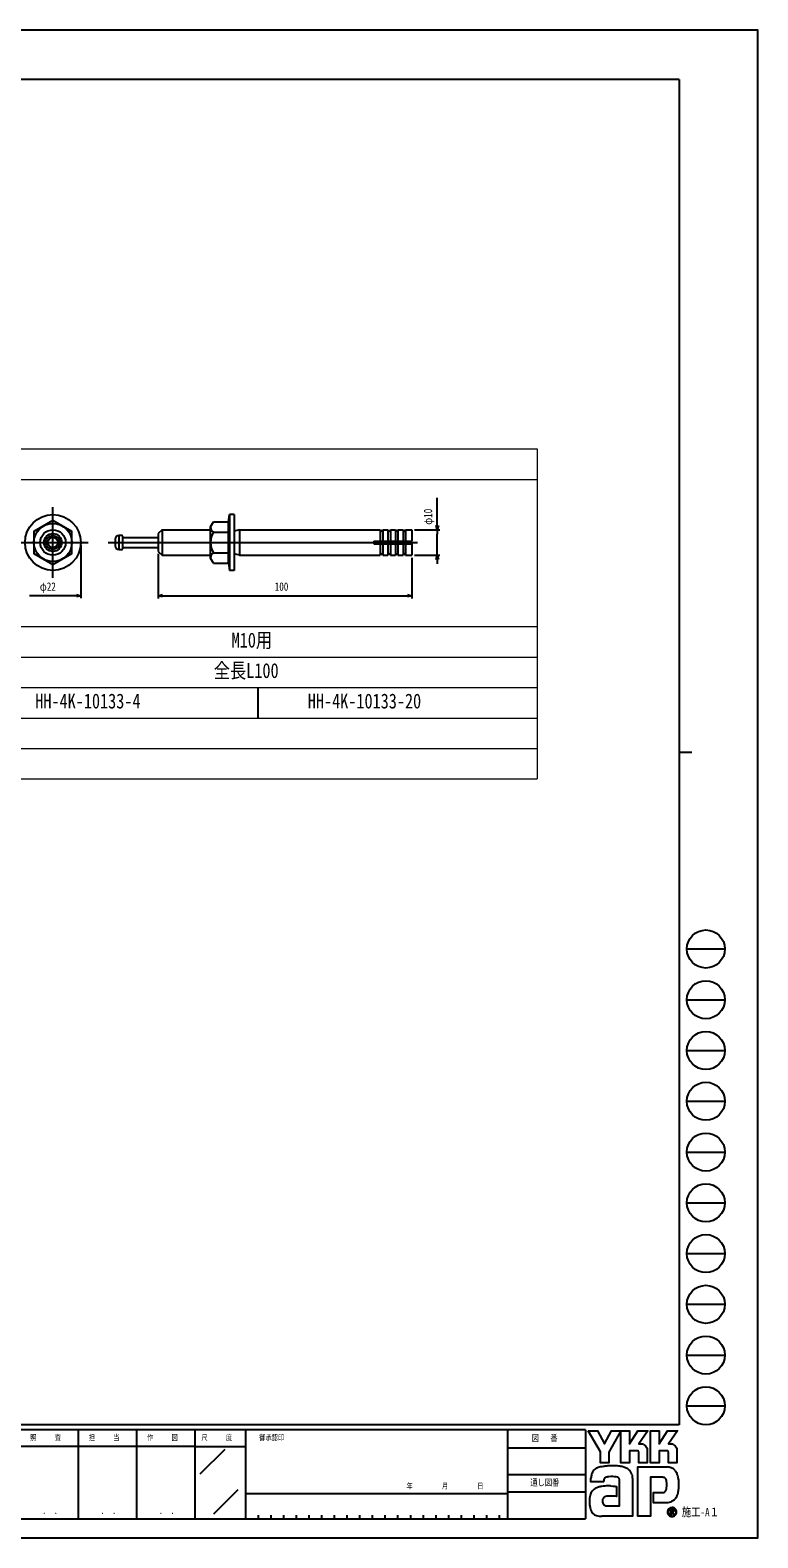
# Model space of a CAD drawing. Units: millimetres on the paper. Extents: x -420 to 420, y -297 to 297.
# Drawn here: x 134 to 420, y -297 to 297 of the extents above; entities that cross this region are included whole.
import ezdxf
from ezdxf.enums import TextEntityAlignment as Align

# ---------------------------------------------------------------- set-up
doc = ezdxf.new("R2010")
doc.units = ezdxf.units.MM
doc.layers.add('0-1_TABLE1', color=7, linetype='Continuous', lineweight=18)
for name, color, linetype in [('0-3_YKK_11', 7, 'Continuous'), ('0-4_YKK_12', 2, 'Continuous'), ('0-5_YKK_13', 4, 'Continuous'), ('0-6_YKK_D', 6, 'Continuous'), ('0-7_YKK_ZWAK', 7, 'Continuous')]:
    doc.layers.add(name, color=color, linetype=linetype)
doc.styles.add('ＭＳ ゴシック', font='')
doc.styles.get('ＭＳ ゴシック').set_extended_font_data('MS Gothic')

msp = doc.modelspace()

# ---------------------------------------------------------------- linework, layer by layer
at = {"layer": '0-1_TABLE1'}
for p, q in [((-390.498, 132), (333.502, 132)), ((333.502, 132), (333.502, 2)), ((-390.498, 120), (333.502, 120)), ((-390.498, 62), (333.502, 62)), ((-286.498, 50), (333.502, 50)), ((-390.498, 38), (333.502, 38)), ((-390.498, 26), (333.502, 26)), ((-390.498, 14), (333.502, 14)), ((-390.498, 2), (333.502, 2))]:
    msp.add_line(p, q, dxfattribs=at)
at = {"layer": '0-3_YKK_11'}
msp.add_line((223.502, 26), (223.502, 38), dxfattribs=at)
at = {"layer": '0-4_YKK_12'}
for p, q in [((142.608, 81.241), (142.608, 109.056)), ((128.7, 95.148), (156.515, 95.148)), ((164.409, 95.148), (286.357, 95.148))]:
    msp.add_line(p, q, dxfattribs=at)
at = {"layer": '0-5_YKK_13'}
for p, q in [((204.723, 101.261), (205.899, 103.299)), ((204.723, 89.035), (204.723, 101.261)), ((205.899, 103.299), (211.781, 103.299)), ((211.781, 103.299), (212.254, 106.148)), ((211.781, 86.998), (211.781, 103.299)), ((212.254, 106.148), (212.254, 84.148)), ((214.117, 106.148), (212.254, 106.148)), ((214.117, 106.148), (214.117, 84.148)), ((167.117, 96.398), (167.117, 93.898)), ((169.817, 97.898), (168.617, 97.898)), ((168.617, 97.898), (168.617, 92.398)), ((170.117, 92.698), (170.117, 97.598)), ((170.117, 97.148), (184.117, 97.148)), ((185.617, 100.148), (184.117, 98.648)), ((184.117, 98.648), (184.117, 91.648)), ((185.617, 100.148), (204.723, 100.148)), ((185.617, 100.148), (185.617, 90.148)), ((205.899, 99.224), (211.781, 99.224)), ((216.117, 100.148), (214.117, 99.648)), ((216.117, 100.148), (271.617, 100.148)), ((216.117, 100.148), (216.117, 90.148)), ((269.117, 95.648), (269.117, 94.648)), ((269.117, 95.648), (284.117, 95.648)), ((271.617, 100.148), (271.617, 95.648)), ((272.617, 100.148), (272.617, 95.648)), ((272.617, 100.148), (274.617, 100.148)), ((274.617, 100.148), (274.617, 95.648)), ((275.617, 100.148), (275.617, 95.648)), ((275.617, 100.148), (277.617, 100.148)), ((277.617, 100.148), (277.617, 95.648)), ((278.617, 100.148), (278.617, 95.648)), ((278.617, 100.148), (280.617, 100.148)), ((280.617, 100.148), (280.617, 95.648)), ((281.617, 100.148), (284.117, 100.148)), ((281.617, 100.148), (281.617, 95.648)), ((284.117, 100.148), (284.117, 95.648)), ((168.617, 92.398), (169.817, 92.398)), ((170.117, 93.148), (184.117, 93.148)), ((184.117, 91.648), (185.617, 90.148)), ((185.617, 90.148), (204.723, 90.148)), ((205.899, 91.073), (211.781, 91.073)), ((216.117, 90.148), (214.117, 90.648)), ((216.117, 90.148), (271.617, 90.148)), ((269.117, 94.648), (284.117, 94.648)), ((271.617, 94.648), (271.617, 90.148)), ((272.617, 94.648), (272.617, 90.148)), ((272.617, 90.148), (274.617, 90.148)), ((274.617, 94.648), (274.617, 90.148)), ((275.617, 94.648), (275.617, 90.148)), ((275.617, 90.148), (277.617, 90.148)), ((277.617, 94.648), (277.617, 90.148)), ((278.617, 94.648), (278.617, 90.148)), ((278.617, 90.148), (280.617, 90.148)), ((280.617, 94.648), (280.617, 90.148)), ((281.617, 94.648), (281.617, 90.148)), ((281.617, 90.148), (284.117, 90.148)), ((284.117, 94.648), (284.117, 90.148)), ((205.899, 86.998), (204.723, 89.035)), ((205.899, 86.998), (211.781, 86.998)), ((211.781, 86.998), (212.254, 84.148)), ((214.117, 84.148), (212.254, 84.148))]:
    msp.add_line(p, q, dxfattribs=at)
msp.add_lwpolyline([(142.608, 103.809), (135.108, 99.479), (135.108, 90.818), (142.608, 86.488), (150.108, 90.818), (150.108, 99.479)], close=True, dxfattribs=at)
for radius in [11, 7.5, 5, 3.5, 2.75, 2]:
    msp.add_circle((142.608, 95.148), radius, dxfattribs=at)
for centre, radius, start, end in [((207.076, 101.261), 2.353, 180, 239.99996), ((168.617, 96.398), 1.5, 90, 180), ((169.817, 97.598), 0.3, 0, 90), ((212.37, 95.148), 7.647, 147.79579, 212.20421), ((272.117, 100.148), 0.5, 180, 0), ((275.117, 100.148), 0.5, 180, 0), ((278.117, 100.148), 0.5, 180, 0), ((281.117, 100.148), 0.5, 180, 0), ((168.617, 93.898), 1.5, 180, 270), ((169.817, 92.698), 0.3, 270, 0), ((207.076, 89.035), 2.353, 120.00004, 180), ((272.117, 90.148), 0.5, 0, 180), ((275.117, 90.148), 0.5, 0, 180), ((278.117, 90.148), 0.5, 0, 180), ((281.117, 90.148), 0.5, 0, 180)]:
    msp.add_arc(centre, radius, start, end, dxfattribs=at)
at = {"layer": '0-6_YKK_D'}
for p, q in [((294.117, 100.148), (294.117, 112.728)), ((294.117, 101.848), (294.117, 103.548)), ((294.117, 100.148), (294.117, 101.848)), ((285.117, 100.148), (295.117, 100.148)), ((294.117, 100.148), (294.117, 98.448)), ((294.117, 91.848), (294.117, 98.448)), ((153.608, 94.148), (153.608, 73.15)), ((184.117, 90.648), (184.117, 73.148)), ((284.117, 89.148), (284.117, 73.148)), ((285.117, 90.148), (295.117, 90.148)), ((294.117, 90.148), (294.117, 91.848)), ((294.117, 90.148), (294.117, 88.448)), ((294.117, 88.448), (294.117, 86.748)), ((151.908, 74.15), (133.308, 74.15)), ((153.608, 74.15), (151.908, 74.15)), ((184.117, 74.148), (185.817, 74.148)), ((185.817, 74.148), (282.417, 74.148)), ((284.117, 74.148), (282.417, 74.148))]:
    msp.add_line(p, q, dxfattribs=at)
for points in [[(294.573, 101.848), (294.117, 100.148), (293.662, 101.848)], [(293.662, 88.448), (294.117, 90.148), (294.573, 88.448)], [(151.908, 74.606), (153.608, 74.15), (151.908, 73.695)], [(185.817, 73.693), (184.117, 74.148), (185.817, 74.604)], [(282.417, 74.604), (284.117, 74.148), (282.417, 73.693)]]:
    msp.add_lwpolyline(points, dxfattribs=at)
at = {"layer": '0-7_YKK_ZWAK'}
for p, q in [((389.502, 277.5), (-390.498, 277.5)), ((389.502, 277.5), (389.502, -252.5)), ((389.502, 12.5), (394.502, 12.5)), ((392.502, -65), (407.502, -65)), ((392.502, -85), (407.502, -85)), ((392.502, -105), (407.502, -105)), ((392.502, -125), (407.502, -125)), ((392.502, -145), (407.502, -145)), ((392.502, -165), (407.502, -165)), ((392.502, -185), (407.502, -185)), ((392.502, -205), (407.502, -205)), ((392.502, -225), (407.502, -225)), ((392.502, -245), (407.502, -245)), ((389.502, -252.5), (-390.498, -252.5)), ((152.502, -254.5), (152.502, -289.5)), ((175.502, -254.5), (175.502, -289.5)), ((198.502, -254.5), (198.502, -289.5)), ((218.502, -254.5), (198.502, -254.5)), ((321.752, -254.5), (218.502, -254.5)), ((218.502, -254.5), (218.502, -289.5)), ((321.752, -254.5), (321.752, -289.5)), ((352.502, -254.5), (321.752, -254.5)), ((352.502, -254.5), (352.502, -289.5)), ((198.502, -261), (129.502, -261)), ((198.502, -261), (218.502, -261)), ((200.71, -271.829), (210.504, -262.036)), ((321.752, -261.5), (352.502, -261.5)), ((321.752, -272), (352.502, -272)), ((206.067, -287.599), (215.689, -277.977)), ((352.502, -279), (321.752, -279)), ((218.502, -279.5), (321.752, -279.5)), ((129.502, -289.5), (198.502, -289.5)), ((198.502, -289.5), (218.502, -289.5)), ((218.502, -289.5), (321.752, -289.5)), ((223.502, -288), (223.502, -289.5)), ((228.502, -288), (228.502, -289.5)), ((233.502, -288), (233.502, -289.5)), ((238.502, -288), (238.502, -289.5)), ((243.502, -288), (243.502, -289.5)), ((248.502, -288), (248.502, -289.5)), ((253.502, -288), (253.502, -289.5)), ((258.502, -288), (258.502, -289.5)), ((263.502, -288), (263.502, -289.5)), ((268.502, -288), (268.502, -289.5)), ((273.502, -288), (273.502, -289.5)), ((278.502, -288), (278.502, -289.5)), ((283.502, -288), (283.502, -289.5)), ((288.502, -288), (288.502, -289.5)), ((293.502, -288), (293.502, -289.5)), ((298.502, -288), (298.502, -289.5)), ((303.502, -288), (303.502, -289.5)), ((308.502, -288), (308.502, -289.5)), ((313.502, -288), (313.502, -289.5)), ((318.502, -288), (318.502, -289.5)), ((321.752, -289.5), (352.502, -289.5)), ((386.667, -288.398), (386.667, -288.398)), ((387.916, -285.572), (387.916, -285.572))]:
    msp.add_line(p, q, dxfattribs=at)
for points in [[(-420.5, -297), (420.5, -297), (420.5, 297), (-420.5, 297)], [(353.602, -254.8), (357.283, -254.8), (360.047, -260.01), (362.804, -254.8), (366.488, -254.8), (361.767, -263.199), (361.767, -267.413), (358.41, -267.413), (358.41, -263.086)]]:
    msp.add_lwpolyline(points, close=True, dxfattribs=at)
for points in [[(198.502, -254.5), (129.502, -254.5), (129.502, -289.5)], [(373.055, -262.661), (369.877, -262.661), (369.877, -267.41), (366.491, -267.41), (366.491, -254.8), (369.877, -254.8), (369.877, -259.958), (373.207, -254.8), (377.184, -254.8), (373.616, -260.021), (373.742, -260.021), (373.882, -260.021), (374.025, -260.021), (374.163, -260.021), (374.287, -260.021), (374.386, -260.021), (374.452, -260.021), (374.477, -260.021)], [(384.751, -262.661), (381.577, -262.661), (381.577, -267.413), (378.19, -267.413), (378.19, -254.8), (381.577, -254.8), (381.577, -259.958), (384.903, -254.8), (388.88, -254.8), (385.312, -260.021), (385.44, -260.021), (385.58, -260.021), (385.724, -260.021), (385.861, -260.021), (385.984, -260.021), (386.083, -260.021), (386.149, -260.021), (386.173, -260.021)], [(375.451, -260.221), (375.855, -260.452), (376.197, -260.753), (376.473, -261.112), (376.676, -261.515), (376.801, -261.95), (376.844, -262.404), (376.844, -267.422), (373.541, -267.422), (373.541, -263.141)], [(387.148, -260.221), (387.554, -260.452), (387.897, -260.753), (388.174, -261.112), (388.378, -261.515), (388.505, -261.95), (388.548, -262.404), (388.548, -267.413), (385.237, -267.413), (385.237, -263.141)], [(360.48, -273.231), (360.247, -273.362), (360.066, -273.522), (359.929, -273.708), (359.829, -273.92), (359.761, -274.153), (359.716, -274.407), (359.689, -274.679), (359.673, -274.967), (354.674, -274.979), (354.689, -274.295), (354.717, -273.527)], [(370.771, -271.917), (370.913, -272.49), (370.993, -273.104), (371.018, -273.759), (371.018, -288.5), (358.955, -288.5)], [(362.395, -276.553), (363.341, -276.615), (364.084, -276.699), (364.571, -276.777), (364.745, -276.823), (364.745, -280.647), (364.192, -280.589), (363.586, -280.556), (362.965, -280.543), (362.369, -280.545), (361.837, -280.556), (361.408, -280.571), (361.123, -280.584), (361.019, -280.589), (360.586, -280.668), (360.213, -280.792), (359.9, -280.961), (359.647, -281.177), (359.453, -281.44), (359.318, -281.75), (359.244, -282.11), (359.229, -282.519), (359.276, -282.969), (359.372, -283.341), (359.509, -283.642), (359.683, -283.879), (359.886, -284.059), (360.113, -284.191), (360.359, -284.279), (360.616, -284.332), (365.926, -284.332), (365.926, -274.507), (365.928, -274.313), (365.918, -274.122), (365.893, -273.939), (365.85, -273.765), (365.786, -273.602), (365.699, -273.455), (365.584, -273.324), (365.439, -273.212)], [(365.439, -273.212), (365.127, -273.09), (364.629, -272.987), (363.994, -272.91), (363.271, -272.869), (362.508, -272.873), (361.756, -272.928)], [(382.887, -273.151), (378.119, -273.151), (378.119, -288.5), (373.123, -288.5), (373.123, -269.079), (384.735, -269.079)], [(387.871, -270.451), (388.197, -270.862), (388.441, -271.261), (388.612, -271.622)], [(387.456, -282.097), (386.995, -282.456), (386.514, -282.738), (386.018, -282.948), (385.51, -283.092), (384.993, -283.174), (384.472, -283.201), (379.336, -283.201), (379.336, -279.166), (382.232, -279.166), (382.766, -279.159), (383.236, -279.113), (383.639, -278.995)], [(384.583, -276.1), (384.576, -275.463), (384.546, -274.89), (384.474, -274.386), (384.344, -273.959)], [(387.461, -286.26), (387.458, -286.201), (387.451, -286.145), (387.439, -286.09), (387.422, -286.039), (387.4, -285.99), (387.374, -285.944), (387.343, -285.901), (387.308, -285.861), (387.262, -285.82), (387.21, -285.785), (387.154, -285.754), (387.093, -285.729), (387.028, -285.71), (386.958, -285.696), (386.885, -285.687), (386.808, -285.684), (386.05, -285.684), (386.05, -287.914), (386.279, -287.914), (386.279, -285.912), (386.808, -285.912), (386.862, -285.914), (386.914, -285.919), (386.962, -285.928), (387.006, -285.94), (387.047, -285.956), (387.084, -285.975), (387.117, -285.997), (387.147, -286.022)], [(387.236, -286.26), (387.222, -286.367), (387.184, -286.451), (387.126, -286.516), (387.055, -286.562), (386.974, -286.594), (386.89, -286.614), (386.808, -286.624), (386.733, -286.627), (386.534, -286.627), (386.635, -286.797), (387.289, -287.922), (387.551, -287.922), (386.92, -286.839), (386.979, -286.827), (387.036, -286.812), (387.089, -286.794), (387.14, -286.773), (387.187, -286.749), (387.231, -286.722), (387.271, -286.691), (387.308, -286.658)]]:
    msp.add_lwpolyline(points, dxfattribs=at)
for centre in [(400.002, -65), (400.002, -85), (400.002, -105), (400.002, -125), (400.002, -145), (400.002, -165), (400.002, -185), (400.002, -205), (400.002, -225), (400.002, -245)]:
    msp.add_circle(centre, 7.5, dxfattribs=at)
for centre, radius, start, end in [((374.482, -262.519), 2.498, 78.26798, 90.11215), ((374.517, -262.337), 2.312, 66.19963, 78.22058), ((386.178, -262.523), 2.502, 78.27851, 90.10826), ((386.212, -262.348), 2.323, 66.2483, 78.23226), ((373.072, -263.129), 0.469, 358.57817, 92.1683), ((384.771, -263.127), 0.467, 358.29941, 92.43455), ((363.78, -274.046), 9.079, 171.55622, 176.72493), ((360.704, -273.587), 5.968, 163.48385, 171.57982), ((359.161, -273.129), 4.358, 152.2125, 163.4865), ((358.494, -272.784), 3.607, 138.03852, 152.12015), ((358.493, -272.801), 3.618, 122.60463, 137.83438), ((358.972, -273.575), 4.528, 108.37421, 122.42809), ((359.729, -276.269), 7.325, 100.93159, 107.35499), ((362.205, -288.282), 19.59, 97.86054, 101.37938), ((363.368, -296.358), 27.749, 94.90201, 97.9576), ((361.799, -276.363), 3.398, 102.4979, 112.84632), ((363.447, -297.005), 28.4, 91.6169, 94.94971), ((362.457, -279.199), 6.31, 96.37207, 102.75341), ((363.337, -292.406), 23.8, 87.51794, 91.66439), ((363.646, -285.778), 17.165, 81.92631, 87.59083), ((364.559, -279.523), 10.844, 73.67137, 82.05943), ((365.913, -274.992), 6.115, 60.60528, 73.9085), ((366.467, -273.886), 4.88, 52.17347, 59.90542), ((366.963, -273.245), 4.069, 43.55042, 52.14561), ((367.236, -272.981), 3.69, 34.48659, 43.50182), ((367.238, -272.975), 3.685, 25.58915, 34.43128), ((366.91, -273.129), 4.047, 17.43089, 25.54591), ((382.914, -275.601), 2.45, 77.94572, 90.63794), ((383.127, -274.602), 1.429, 60.20991, 77.92418), ((384.545, -274.421), 5.346, 78.73198, 87.96551), ((384.702, -273.62), 4.529, 69.03034, 78.69541), ((384.848, -273.23), 4.113, 59.39484, 68.9885), ((384.916, -273.111), 3.976, 50.3012, 59.3616), ((384.891, -273.139), 4.013, 42.05209, 50.28551), ((382.909, -274.281), 6.292, 14.76267, 25.00486), ((379.05, -275.333), 10.292, 7.9139, 14.95041), ((358.493, -281.267), 4.255, 142.04688, 153.80771), ((358.347, -281.163), 4.076, 130.60221, 141.94427), ((358.588, -281.451), 4.452, 120.60724, 130.53081), ((359.062, -282.257), 5.387, 112.58838, 120.58162), ((359.699, -283.79), 7.047, 106.61303, 112.59024), ((360.702, -287.161), 10.564, 99.87193, 106.59825), ((361.264, -290.327), 13.78, 94.78469, 99.91711), ((361.538, -293.477), 16.941, 90.80099, 94.81812), ((361.58, -295.823), 19.287, 87.57779, 90.82714), ((383.172, -277.943), 1.151, 293.91672, 314.09376), ((383.265, -274.342), 1.135, 39.8078, 59.75378), ((383.015, -277.804), 1.36, 314.78099, 333.92928), ((383.071, -274.49), 1.379, 22.65544, 39.38165), ((382.005, -277.314), 2.483, 334.00676, 347.34989), ((379.25, -276.676), 5.311, 347.14308, 355.40008), ((373.22, -276.158), 11.363, 355.2339, 0.29193), ((376.915, -276.479), 12.442, 347.15166, 352.97565), ((375.196, -275.893), 14.187, 2.54376, 8.01251), ((373.617, -276.05), 15.768, 352.8937, 357.82206), ((372.986, -276.01), 16.399, 357.76419, 2.60674), ((363.813, -282.349), 9.729, 174.55588, 182.47272), ((369.25, -282.263), 15.165, 181.90948, 187.89042), ((360.898, -282.07), 6.801, 164.97537, 174.56739), ((362.869, -283.161), 8.722, 187.80471, 196.36971), ((359.246, -281.629), 5.09, 153.89178, 164.94341), ((386.67, -286.819), 1.764, 90.09157, 179.92363), ((386.67, -286.816), 1.761, 44.93442, 90.08536), ((384.123, -278.339), 5.024, 311.57033, 318.66243), ((383.541, -277.829), 5.797, 318.67367, 325.29112), ((385.036, -278.943), 3.935, 326.23251, 339.61931), ((381.341, -277.512), 7.897, 339.22498, 347.31457), ((359.5, -284.156), 5.209, 196.3102, 208.20993), ((358.034, -284.936), 3.547, 208.29777, 223.35561), ((357.703, -285.228), 3.107, 223.64205, 239.63663), ((357.977, -284.728), 3.676, 239.8785, 253.65355), ((358.48, -283.001), 5.475, 253.69102, 263.74909), ((358.906, -279.21), 9.29, 263.68487, 270.30455), ((386.659, -286.821), 1.753, 179.86065, 225.14399), ((386.659, -286.813), 1.569, 134.8007, 180.12175), ((386.653, -286.823), 1.562, 179.75513, 225.29722), ((386.668, -286.821), 1.759, 224.94536, 269.98445), ((386.664, -286.837), 1.56, 224.62822, 270.10973), ((386.664, -286.804), 1.566, 89.86602, 135.149), ((386.671, -286.816), 1.577, 45.03108, 90.11509), ((386.665, -286.814), 1.584, 270.09072, 359.90926), ((386.668, -286.812), 1.768, 269.98802, 314.93777), ((386.901, -286.25), 0.335, 358.3894, 42.86139), ((386.907, -286.276), 0.553, 316.37674, 1.6565), ((386.672, -286.817), 1.577, 0.00643, 45.07115), ((386.684, -286.81), 1.747, 359.78949, 45.13288), ((386.68, -286.824), 1.751, 314.92572, 0.23508)]:
    msp.add_arc(centre, radius, start, end, dxfattribs=at)

# ---------------------------------------------------------------- texts
at = {"layer": '0-1_TABLE1', "style": 'ＭＳ ゴシック', "width": 0.8}
for s, p in [('M10用', (213.049, 52)), ('全長L100', (206.009, 40)), ('HH-4K-10133-4', (135.649, 28)), ('HH-4K-10133-20', (243.089, 28))]:
    msp.add_text(s, height=5.865, dxfattribs=at).set_placement(p, align=Align.BOTTOM_LEFT)
at = {"layer": '0-6_YKK_D', "style": 'ＭＳ ゴシック', "width": 0.8}
msp.add_text('φ10', height=3.299, rotation=90, dxfattribs=at).set_placement((293.117, 102.128), align=Align.BOTTOM_LEFT)
for s, p in [('φ22', (137.448, 75.15)), ('100', (230.037, 75.148))]:
    msp.add_text(s, height=3.299, dxfattribs=at).set_placement(p, align=Align.BOTTOM_LEFT)
at = {"layer": '0-7_YKK_ZWAK', "style": 'ＭＳ ゴシック', "width": 0.8}
for s, height, p in [('照     査', 2.199, (133.642, -259.25)), ('担     当', 2.199, (156.722, -259.25)), ('作     図', 2.199, (179.722, -259.25)), ('尺     度', 2.199, (201.142, -259.25)), ('御承認印', 2.199, (223.914, -259.25)), ('図\u3000 番', 2.566, (331.34, -259.75)), ('年        月        日', 2.199, (281.991, -278.321)), ('通し図番', 2.566, (330.78, -277.25)), ('施工-A１', 3.299, (390.502, -289.5)), ('． ．', 2.592, (138.5, -288.435)), ('． ．', 2.592, (161.5, -288.435)), ('． ．', 2.592, (184.5, -288.435))]:
    msp.add_text(s, height=height, dxfattribs=at).set_placement(p, align=Align.BOTTOM_LEFT)

doc.saveas('drawing.dxf')
